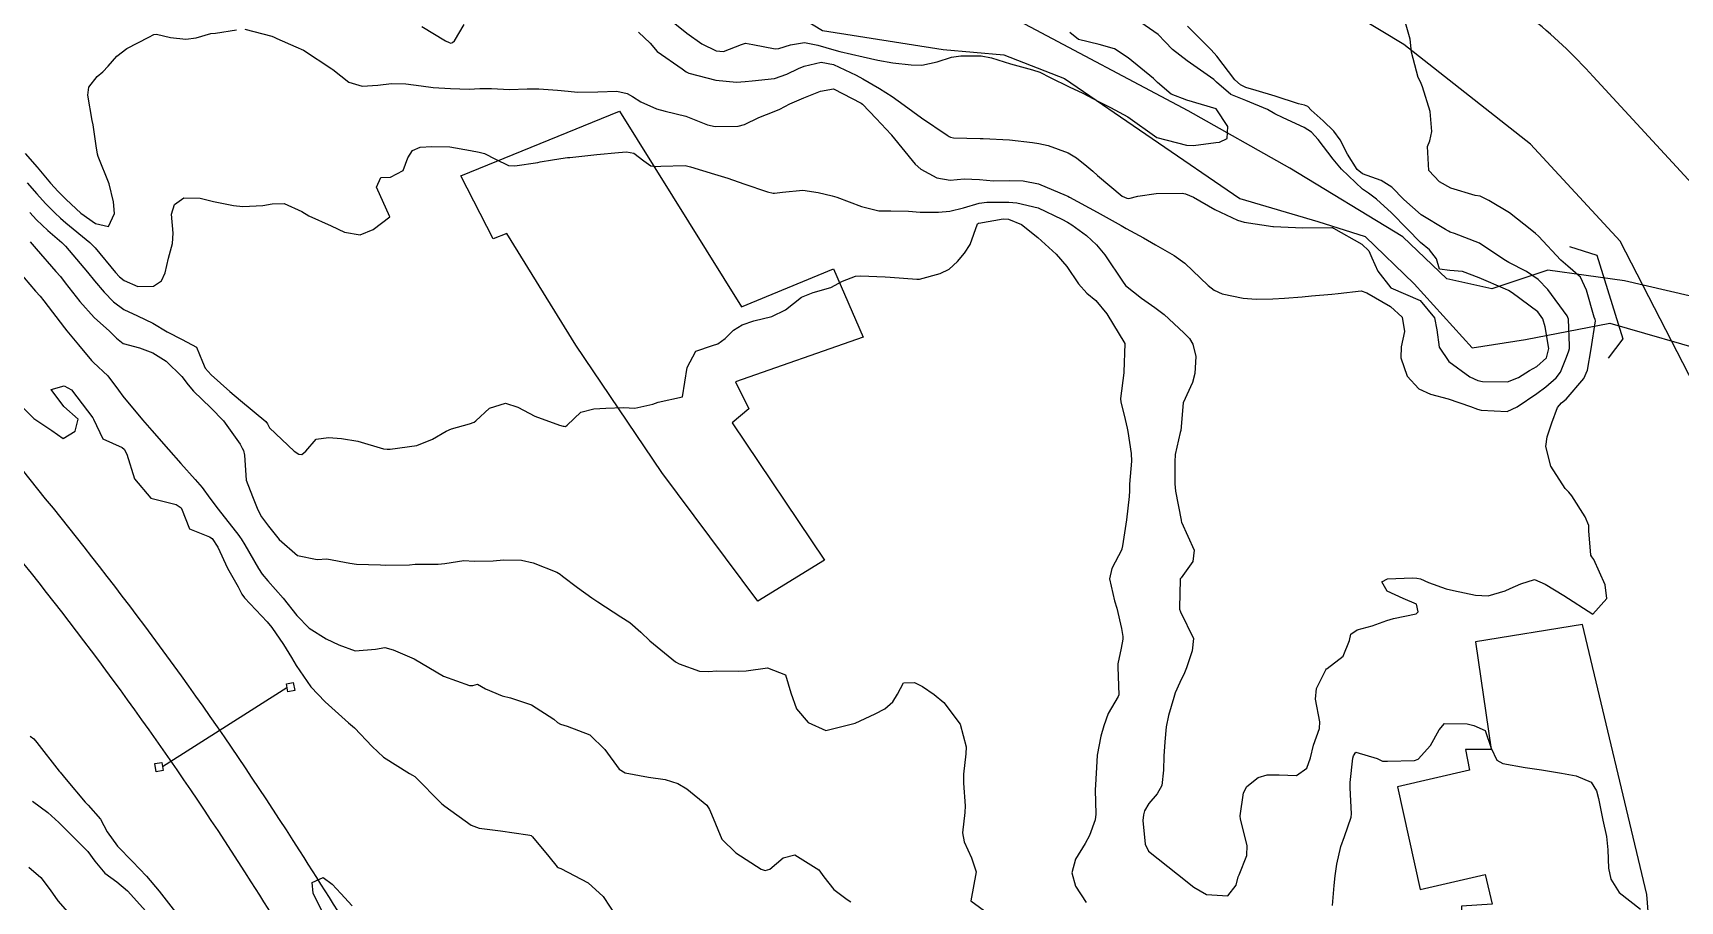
# Model space of a CAD drawing. Header units: metres. Extents: x 307586 to 320046, y 7427249 to 7434250.
# Drawn here: x 318928.5 to 319040.3, y 7429800.1 to 7429859 of the extents above; entities that cross this region are included whole.
import ezdxf

# ---------------------------------------------------------------- set-up
doc = ezdxf.new("R2010")
doc.units = ezdxf.units.M
doc.header["$MEASUREMENT"] = 0
for name, color, linetype in [('Curvas de Nivel 1m', 11, 'Continuous'), ('Curvas de Nivel 5m', 15, 'Continuous'), ('Edificações', 30, 'Continuous'), ('Hidrografia', 140, 'Continuous'), ('Linha Férrea', 20, 'Continuous'), ('Pontes_Viadutos_Tubos', 190, 'Continuous'), ('Portico', 45, 'Continuous'), ('Vias Primárias', 230, 'Continuous')]:
    doc.layers.add(name, color=color, linetype=linetype)

msp = doc.modelspace()

# ---------------------------------------------------------------- linework, layer by layer
at = {"layer": 'Curvas de Nivel 1m', "flags": 128}
for points, elevation in [([(318971.25, 7429860.32), (318972.87, 7429859), (318973.88, 7429858.29), (318974.86, 7429857.81), (318975.35, 7429857.77), (318976.59, 7429858.25), (318976.86, 7429858.32), (318977.35, 7429858.25), (318978.86, 7429857.95), (318979.11, 7429857.97), (318979.9, 7429858.21), (318980.86, 7429858.37), (318981.76, 7429858.19), (318982.86, 7429857.87), (318983.26, 7429857.77), (318984.85, 7429857.41), (318985.83, 7429857.17), (318986.85, 7429857), (318988.11, 7429856.85), (318988.84, 7429856.83), (318989.88, 7429857.06), (318990.85, 7429857.37), (318991.47, 7429857.46), (318992.85, 7429857.46), (318993.57, 7429857.33), (318994.85, 7429856.92), (318996.35, 7429856.51), (318996.84, 7429856.37), (318997.55, 7429856), (318998.83, 7429855.37), (318999.77, 7429854.93), (319000.82, 7429854.36), (319001.63, 7429853.95), (319002.81, 7429853.32), (319004.79, 7429851.92), (319006.79, 7429851.41), (319007.28, 7429851.39), (319008.79, 7429851.58), (319009.04, 7429851.61), (319009.57, 7429851.86), (319009.61, 7429852.67), (319008.81, 7429853.87), (319006.82, 7429854.46), (319005.77, 7429854.86), (319004.83, 7429855.66), (319004.57, 7429855.92), (319002.85, 7429857.33), (319001.92, 7429857.95), (319000.87, 7429858.24), (318999.47, 7429858.59), (318998.87, 7429859.06)], 761), ([(318927.93, 7429850.84), (318928.75, 7429849.9), (318929.67, 7429848.82), (318930.18, 7429848.26), (318930.72, 7429847.71), (318931.71, 7429846.79), (318932.71, 7429846.07), (318933.61, 7429845.87), (318934, 7429846.77), (318933.93, 7429847.56), (318933.65, 7429848.77), (318932.9, 7429850.64), (318932.85, 7429850.78), (318932.77, 7429851.36), (318932.55, 7429852.78), (318932.5, 7429853.07), (318932.2, 7429854.79), (318932.26, 7429855.34), (318932.83, 7429856.07), (318933.21, 7429856.39), (318933.57, 7429856.77), (318934.16, 7429857.45), (318934.84, 7429857.96), (318936.34, 7429858.74), (318936.67, 7429858.92), (318936.86, 7429858.95), (318937.82, 7429858.72), (318938.85, 7429858.6), (318939.55, 7429858.7), (318940.56, 7429858.98), (318940.86, 7429859.02), (318942.3, 7429859.23)], 763), ([(318928.07, 7429848.84), (318928.73, 7429848.09), (318929.33, 7429847.43), (318929.95, 7429846.81), (318930.34, 7429846.44), (318930.71, 7429846.13), (318932.33, 7429844.78), (318932.69, 7429844.43), (318934.08, 7429842.76), (318934.35, 7429842.45), (318934.66, 7429842.2), (318935.59, 7429841.8), (318936.65, 7429841.83), (318937.19, 7429842.19), (318937.44, 7429842.72), (318937.67, 7429843.73), (318937.95, 7429844.72), (318938, 7429845.42), (318937.88, 7429846.72), (318938.08, 7429847.36), (318938.72, 7429847.82), (318939.83, 7429847.8), (318940.72, 7429847.58), (318942.08, 7429847.3), (318942.72, 7429847.24), (318944.07, 7429847.3), (318944.72, 7429847.41), (318945.53, 7429847.44), (318946.72, 7429846.89), (318947.21, 7429846.61), (318948.71, 7429845.92), (318949.62, 7429845.5), (318950.7, 7429845.3), (318951.58, 7429845.68), (318952.71, 7429846.54), (318951.8, 7429848.55), (318952.09, 7429849.2), (318952.74, 7429849.23), (318953.61, 7429849.68), (318953.92, 7429850.53), (318954.25, 7429851.04), (318954.77, 7429851.27), (318955.56, 7429851.3), (318956.77, 7429851.28), (318958.19, 7429851.05), (318958.77, 7429850.93), (318959.14, 7429850.84), (318959.87, 7429850.45), (318960.76, 7429850.03), (318961.2, 7429850), (318962.76, 7429850.23), (318962.92, 7429850.26), (318963.76, 7429850.41), (318964.61, 7429850.55), (318964.76, 7429850.56), (318964.93, 7429850.56), (318966.77, 7429850.76), (318968.22, 7429850.91), (318968.77, 7429850.94), (318969.27, 7429850.85), (318969.95, 7429850.33), (318970.42, 7429849.99), (318970.76, 7429849.95), (318971.11, 7429849.97), (318972.76, 7429850.01), (318973.12, 7429849.93), (318974.75, 7429849.43), (318975.66, 7429849.17), (318976.75, 7429848.78), (318978.35, 7429848.23), (318978.74, 7429848.15), (318978.83, 7429848.14), (318979.37, 7429848.22), (318980.74, 7429848.34), (318981.78, 7429848.19), (318982.74, 7429847.96), (318983.05, 7429847.87), (318984.73, 7429847.24), (318985.92, 7429846.95), (318986.73, 7429846.94), (318987.93, 7429846.91), (318988.72, 7429846.85), (318989.97, 7429846.84), (318990.73, 7429846.91), (318991.65, 7429847.15), (318992.73, 7429847.46), (318993.25, 7429847.53), (318994.74, 7429847.54), (318995.27, 7429847.49), (318996.73, 7429847.14), (318998.34, 7429846.37), (318998.72, 7429846.16), (318999.01, 7429845.99), (319000.01, 7429845.27), (319000.7, 7429844.63), (319001.25, 7429843.95), (319002.51, 7429842.09), (319002.61, 7429841.94), (319002.66, 7429841.88), (319003.75, 7429841.01), (319004.65, 7429840.38), (319005.28, 7429839.9), (319006.63, 7429838.65), (319007, 7429838.26), (319007.23, 7429837.88), (319007.44, 7429837.05), (319007.37, 7429835.88), (319007.2, 7429835.27), (319006.57, 7429833.89), (319006.41, 7429832.03), (319006.38, 7429831.89), (319006.04, 7429830.39), (319006.01, 7429829.9), (319006.01, 7429828.39), (319006.05, 7429827.89), (319006.43, 7429825.93), (319006.44, 7429825.89), (319006.47, 7429825.79), (319007.32, 7429823.88), (319007.22, 7429823.11), (319006.43, 7429822.01), (319006.38, 7429821.94), (319006.36, 7429821.89), (319006.32, 7429819.98), (319006.33, 7429819.89), (319006.4, 7429819.7), (319007.27, 7429817.88), (319007.19, 7429817.06), (319006.81, 7429815.89), (319006.67, 7429815.56), (319006.34, 7429814.91), (319006.04, 7429814.19), (319005.94, 7429813.89), (319005.57, 7429812.65), (319005.42, 7429811.9), (319005.33, 7429810.86), (319005.27, 7429809.9), (319005.24, 7429808.94), (319005.13, 7429807.9), (319004.82, 7429807.34), (319004.24, 7429806.68), (319003.96, 7429806.19), (319003.88, 7429805.92), (319003.84, 7429805.53), (319003.99, 7429803.91), (319004.21, 7429803.45), (319006.18, 7429801.89), (319007.29, 7429800.99), (319008.17, 7429800.49), (319009.6, 7429800.41), (319010.18, 7429801.13), (319010.32, 7429801.71), (319010.37, 7429801.84), (319010.9, 7429803.14), (319010.93, 7429803.83), (319010.46, 7429805.61), (319010.44, 7429805.84), (319010.68, 7429807.41), (319010.89, 7429807.83), (319011.66, 7429808.44), (319012.27, 7429808.63), (319013.1, 7429808.64), (319014.27, 7429808.59), (319014.98, 7429809.08), (319015.21, 7429809.78), (319015.43, 7429810.64), (319015.83, 7429811.77), (319015.85, 7429812.24), (319015.56, 7429813.78), (319015.63, 7429814.49), (319016.27, 7429815.77), (319016.31, 7429815.82), (319016.35, 7429815.85), (319017.43, 7429816.69), (319017.86, 7429817.76), (319017.95, 7429818.19), (319018.39, 7429818.48), (319019.41, 7429818.75), (319020.4, 7429819.12), (319020.86, 7429819.25), (319022.4, 7429819.57), (319022.53, 7429819.7), (319022.41, 7429820.23), (319021.51, 7429820.61), (319020.42, 7429821.11), (319020.07, 7429821.73), (319020.44, 7429821.94), (319022.14, 7429822), (319022.44, 7429821.99), (319022.68, 7429821.94), (319023.24, 7429821.69), (319024.43, 7429821.26), (319024.94, 7429821.15), (319026.42, 7429820.83), (319027.28, 7429820.78), (319028.43, 7429821.13), (319028.77, 7429821.28), (319029.51, 7429821.61), (319030.44, 7429821.89), (319031.16, 7429821.59), (319032.42, 7429820.82), (319034.4, 7429819.55), (319035.35, 7429820.61), (319035.22, 7429821.54), (319034.45, 7429823.26), (319034.33, 7429823.43), (319034.25, 7429823.55), (319034.12, 7429825.21), (319034.11, 7429825.56), (319033.88, 7429826.16), (319032.97, 7429827.57), (319032.76, 7429827.83), (319032.51, 7429828.09), (319031.53, 7429829.59), (319031.2, 7429830.94), (319031.3, 7429831.59), (319031.6, 7429832.55), (319031.99, 7429833.59), (319032.27, 7429833.89), (319032.58, 7429834.15), (319033.79, 7429835.56), (319034.04, 7429836.12), (319034.27, 7429837.56), (319034.57, 7429839.48), (319034.56, 7429839.55), (319034.49, 7429839.71), (319033.96, 7429841.56), (319033.56, 7429842.44), (319032.69, 7429843.18), (319032.22, 7429843.58), (319030.71, 7429845.23), (319030.51, 7429845.4), (319030.24, 7429845.61), (319028.73, 7429846.8), (319027.32, 7429847.64), (319026.75, 7429847.93), (319026.41, 7429847.99), (319024.75, 7429848.48), (319023.98, 7429848.9), (319023.25, 7429849.69), (319023.17, 7429851.31), (319023.32, 7429851.69), (319023.45, 7429852.34), (319023.34, 7429853.69), (319022.83, 7429855.37), (319022.68, 7429855.7), (319022.54, 7429856), (319022.08, 7429857.71), (319021.98, 7429858.6), (319021.67, 7429859.71)], 764), ([(318942.86, 7429859.28), (318944.69, 7429858.81), (318944.85, 7429858.73), (318945.02, 7429858.64), (318946.32, 7429858.09), (318946.85, 7429857.86), (318948.77, 7429856.59), (318948.83, 7429856.54), (318949.92, 7429855.67), (318950.82, 7429855.4), (318951.89, 7429855.48), (318952.82, 7429855.59), (318953.78, 7429855.57), (318954.82, 7429855.44), (318955.64, 7429855.33), (318956.82, 7429855.24), (318958.08, 7429855.21), (318958.82, 7429855.24), (318959.6, 7429855.24), (318960.82, 7429855.19), (318962.03, 7429855.22), (318962.82, 7429855.23), (318964.09, 7429855.13), (318964.82, 7429855.06), (318965.44, 7429855.01), (318966.82, 7429855.02), (318968.11, 7429855.06), (318968.82, 7429854.92), (318969.18, 7429854.7), (318969.74, 7429854.34), (318970.81, 7429853.87), (318971.4, 7429853.72), (318972.8, 7429853.37), (318974.28, 7429852.79), (318974.79, 7429852.66), (318976.35, 7429852.69), (318976.79, 7429852.8), (318977.77, 7429853.27), (318978.8, 7429853.69), (318979.19, 7429853.85), (318979.86, 7429854.21), (318980.82, 7429854.61), (318981.94, 7429855.07), (318982.82, 7429855.23), (318984.71, 7429854.26), (318984.81, 7429854.18), (318985.73, 7429853.22), (318986.74, 7429852.13), (318986.76, 7429852.1), (318986.78, 7429852.07), (318988.37, 7429850.11), (318988.76, 7429849.77), (318989.84, 7429849.18), (318990.75, 7429849.02), (318991.7, 7429849.12), (318992.75, 7429849.06), (318993.69, 7429848.99), (318994.75, 7429849), (318995.71, 7429848.98), (318996.75, 7429848.78), (318998.64, 7429847.99), (318998.74, 7429847.94), (318998.85, 7429847.88), (319000.73, 7429846.85), (319002.37, 7429845.94), (319002.71, 7429845.75), (319003.89, 7429845.11), (319004.7, 7429844.63), (319005.96, 7429843.9), (319006.69, 7429843.38), (319008.27, 7429841.87), (319008.67, 7429841.55), (319009.22, 7429841.31), (319010.66, 7429841.01), (319011.54, 7429840.95), (319012.66, 7429840.97), (319013.46, 7429841.01), (319014.66, 7429841.11), (319015.28, 7429841.17), (319016.67, 7429841.28), (319017.11, 7429841.32), (319018.67, 7429841.5), (319019.04, 7429841.38), (319020.65, 7429840.44), (319021.44, 7429839.71), (319021.6, 7429838.74), (319021.37, 7429837.71), (319021.36, 7429836.96), (319021.79, 7429835.71), (319022.58, 7429834.85), (319023.38, 7429834.48), (319024.58, 7429834.16), (319026.08, 7429833.65), (319026.57, 7429833.47), (319026.81, 7429833.41), (319028.57, 7429833.3), (319029.26, 7429833.62), (319030.58, 7429834.54), (319031.21, 7429834.98), (319031.91, 7429835.59), (319032.2, 7429835.98), (319032.61, 7429836.99), (319032.76, 7429837.43), (319032.8, 7429837.58), (319032.81, 7429837.77), (319032.73, 7429839.58), (319032.65, 7429839.81), (319031.33, 7429841.59), (319030.68, 7429842.27), (319029.89, 7429842.82), (319028.69, 7429843.43), (319028.35, 7429843.63), (319026.7, 7429844.75), (319024.99, 7429845.39), (319024.71, 7429845.5), (319024.6, 7429845.56), (319024.39, 7429845.67), (319022.73, 7429846.66), (319021.55, 7429847.71), (319020.75, 7429848.54), (319020.03, 7429849.01), (319018.76, 7429849.46), (319018.39, 7429849.75), (319017.74, 7429850.8), (319017.23, 7429851.77), (319016.8, 7429852.35), (319016.09, 7429853.06), (319015.27, 7429853.79), (319015.04, 7429854.02), (319014.82, 7429854.12), (319014.41, 7429854.21), (319012.82, 7429854.74), (319011.54, 7429855.12), (319010.83, 7429855.33), (319010.47, 7429855.49), (319010.08, 7429855.85), (319008.86, 7429857.44), (319008.47, 7429857.87), (319006.88, 7429859.48)], 763), ([(318954.87, 7429859.46), (318956.49, 7429858.5), (318956.73, 7429858.37), (318956.85, 7429858.34), (318956.97, 7429858.37), (318957.1, 7429858.49), (318957.76, 7429859.59)], 762), ([(318969.6, 7429859.07), (318970.38, 7429858.33), (318970.85, 7429857.77), (318972.56, 7429856.58), (318972.83, 7429856.39), (318973, 7429856.3), (318974.83, 7429855.81), (318976.24, 7429855.67), (318976.83, 7429855.72), (318977.3, 7429855.77), (318978.83, 7429855.94), (318979.67, 7429856.22), (318980.45, 7429856.6), (318980.84, 7429856.76), (318982, 7429857.04), (318982.84, 7429856.89), (318984.37, 7429856.16), (318984.83, 7429855.9), (318985.95, 7429855.26), (318986.82, 7429854.71), (318987.63, 7429854.12), (318988.8, 7429853.25), (318990.54, 7429852.08), (318990.69, 7429851.99), (318990.78, 7429851.94), (318990.97, 7429851.89), (318992.78, 7429851.86), (318992.99, 7429851.85), (318994.78, 7429851.77), (318996.35, 7429851.59), (318996.78, 7429851.52), (318997.41, 7429851.37), (318998.77, 7429850.89), (318999.33, 7429850.54), (319000.04, 7429849.97), (319000.43, 7429849.64), (319000.76, 7429849.34), (319002.43, 7429847.94), (319002.74, 7429847.81), (319002.89, 7429847.79), (319003.5, 7429847.93), (319004.75, 7429848.12), (319006.51, 7429848.13), (319006.74, 7429848.09), (319007.27, 7429847.88), (319008.73, 7429847.03), (319010.27, 7429846.3), (319010.72, 7429846.17), (319012.66, 7429845.88), (319012.71, 7429845.87), (319014.71, 7429845.79), (319016.66, 7429845.82), (319016.71, 7429845.8), (319016.78, 7429845.77), (319018.7, 7429844.67), (319019.19, 7429844.23), (319019.38, 7429843.74), (319019.79, 7429842.84), (319020.67, 7429841.72), (319022.66, 7429840.86), (319023.65, 7429839.68), (319023.81, 7429838.86), (319023.96, 7429837.68), (319024.61, 7429836.7), (319026.04, 7429835.66), (319026.59, 7429835.42), (319026.89, 7429835.35), (319028.59, 7429835.32), (319029.35, 7429835.62), (319030.1, 7429836.1), (319030.6, 7429836.37), (319031.25, 7429836.96), (319031.4, 7429837.59), (319031.16, 7429839.07), (319030.99, 7429839.6), (319030.65, 7429840.07), (319028.92, 7429841.37), (319028.67, 7429841.53), (319028.47, 7429841.63), (319026.68, 7429842.39), (319025.54, 7429842.81), (319024.69, 7429842.89), (319023.98, 7429842.97), (319023.77, 7429843.68), (319023.31, 7429844.3), (319022.7, 7429844.79), (319021.79, 7429845.71), (319020.73, 7429846.81), (319019.71, 7429847.74), (319019.15, 7429848.14), (319018.75, 7429848.41), (319017.33, 7429849.76), (319016.77, 7429850.45), (319015.74, 7429851.79), (319015.28, 7429852.28), (319014.8, 7429852.61), (319013.36, 7429853.26), (319012.81, 7429853.52), (319012.3, 7429853.83), (319010.82, 7429854.44), (319009.81, 7429854.85), (319008.83, 7429855.69), (319008.65, 7429855.87), (319006.85, 7429857.13), (319005.86, 7429857.91), (319005.36, 7429858.41), (319004.87, 7429858.93), (319003.41, 7429859.93)], 762), ([(318928.27, 7429844.83), (318928.69, 7429844.37), (318930.03, 7429842.81), (318930.33, 7429842.47), (318930.66, 7429842.06), (318931.65, 7429840.79), (318932.63, 7429839.7), (318933.66, 7429838.76), (318934.14, 7429838.29), (318934.6, 7429837.94), (318935.71, 7429837.64), (318936.6, 7429837.3), (318937.51, 7429836.72), (318938.58, 7429835.69), (318939.01, 7429835.13), (318939.37, 7429834.7), (318940.56, 7429833.57), (318941.4, 7429832.67), (318942.53, 7429831.09), (318942.68, 7429830.82), (318942.76, 7429830.66), (318942.83, 7429830.34), (318942.95, 7429828.65), (318943.38, 7429827.54), (318943.74, 7429826.64), (318943.99, 7429826.16), (318944.46, 7429825.51), (318945.18, 7429824.62), (318946.44, 7429823.53), (318947.78, 7429823.25), (318948.43, 7429823.31), (318949.99, 7429823.01), (318950.43, 7429822.93), (318952.07, 7429822.9), (318952.43, 7429822.88), (318954.04, 7429822.9), (318954.43, 7429822.94), (318955.98, 7429822.94), (318956.43, 7429822.98), (318957.73, 7429823.18), (318958.43, 7429823.14), (318959.71, 7429823.17), (318960.43, 7429823.24), (318961.65, 7429823.21), (318962.43, 7429823.03), (318964.04, 7429822.4), (318964.28, 7429822.25), (318964.42, 7429822.12), (318965.44, 7429821.36), (318966.41, 7429820.66), (318966.82, 7429820.37), (318968.39, 7429819.37), (318969.01, 7429818.97), (318969.75, 7429818.33), (318970.37, 7429817.73), (318972.11, 7429816.3), (318972.35, 7429816.16), (318973.73, 7429815.66), (318974.35, 7429815.65), (318974.91, 7429815.7), (318976.35, 7429815.67), (318976.9, 7429815.69), (318978.35, 7429815.89), (318979.56, 7429815.43), (318979.94, 7429814.21), (318980.32, 7429813.11), (318981.12, 7429812.19), (318982.3, 7429811.65), (318984.3, 7429812.15), (318985.67, 7429812.78), (318986.32, 7429813.11), (318986.87, 7429813.58), (318987.17, 7429814.12), (318987.59, 7429814.87), (318988.34, 7429814.91), (318988.87, 7429814.63), (318989.66, 7429814.09), (318990.32, 7429813.55), (318991.43, 7429812.07), (318991.83, 7429810.53), (318991.81, 7429810.06), (318991.66, 7429808.67), (318991.66, 7429808.07), (318991.78, 7429806.53), (318991.75, 7429806.06), (318991.59, 7429804.69), (318991.71, 7429804.07), (318992.2, 7429802.99), (318992.52, 7429802.05), (318992.16, 7429800.06), (318993.33, 7429799.22)], 766), ([(318927.49, 7429842.84), (318928.65, 7429841.49), (318928.96, 7429841.14), (318929.21, 7429840.82), (318930.62, 7429838.99), (318930.77, 7429838.8), (318931.56, 7429837.83), (318932.45, 7429836.78), (318932.59, 7429836.64), (318933.55, 7429835.73), (318934.28, 7429834.75), (318934.57, 7429834.35), (318935.9, 7429832.74), (318936.54, 7429832.01), (318937.68, 7429830.72), (318938.51, 7429829.77), (318939.48, 7429828.7), (318939.95, 7429828.15), (318940.48, 7429827.43), (318941.04, 7429826.67), (318942.46, 7429824.88), (318942.55, 7429824.75), (318942.61, 7429824.66), (318942.85, 7429824.25), (318943.79, 7429822.64), (318944.03, 7429822.25), (318944.41, 7429821.81), (318945.45, 7429820.62), (318946.39, 7429819.46), (318947.23, 7429818.6), (318948.37, 7429817.86), (318949.24, 7429817.46), (318950.36, 7429817.06), (318951.74, 7429817.16), (318952.36, 7429817.27), (318952.94, 7429817.11), (318954.35, 7429816.51), (318956.34, 7429815.33), (318958.12, 7429814.69), (318958.34, 7429814.7), (318958.66, 7429814.79), (318959.21, 7429814.46), (318960.33, 7429813.99), (318960.9, 7429813.86), (318962.32, 7429813.39), (318963.83, 7429812.4), (318964.1, 7429812.19), (318964.3, 7429812.08), (318964.74, 7429811.94), (318966.29, 7429811.35), (318967.3, 7429810.36), (318968.27, 7429809.02), (318968.68, 7429808.76), (318970.26, 7429808.47), (318971.39, 7429808.31), (318972.26, 7429808.03), (318972.87, 7429807.67), (318974.24, 7429806.57), (318974.42, 7429806.27), (318974.54, 7429805.96), (318975.24, 7429804.26), (318976.2, 7429803.33), (318977.93, 7429802.23), (318978.18, 7429802.12), (318978.51, 7429802.23), (318979.41, 7429802.99), (318980.2, 7429803.19), (318981.83, 7429802.18), (318982.18, 7429801.71), (318982.85, 7429800.85), (318983.75, 7429800.16), (318984.01, 7429800)], 767), ([(318926.57, 7429834.78), (318928.54, 7429832.83), (318929.75, 7429832.03), (318930.53, 7429831.48), (318931.34, 7429831.98), (318931.53, 7429832.79), (318930.56, 7429833.64), (318929.7, 7429834.81), (318930.58, 7429835.05), (318931.09, 7429834.79), (318932.54, 7429832.87), (318932.58, 7429832.78), (318933.22, 7429831.46), (318934.52, 7429830.86), (318934.67, 7429830.75), (318934.84, 7429830.42), (318935.37, 7429828.74), (318936.48, 7429827.43), (318938.19, 7429827), (318938.47, 7429826.82), (318938.53, 7429826.76), (318938.55, 7429826.71), (318939.09, 7429825.34), (318940.45, 7429824.8), (318940.64, 7429824.68), (318941.02, 7429824.1), (318941.69, 7429822.67), (318942.41, 7429821.39), (318942.66, 7429820.91), (318942.83, 7429820.65), (318944.38, 7429819.02), (318944.69, 7429818.63), (318945.49, 7429817.49), (318946.02, 7429816.61), (318946.35, 7429816.05), (318947.34, 7429814.6), (318948.32, 7429813.58), (318949.45, 7429812.57), (318949.9, 7429812.16), (318950.3, 7429811.83), (318951.51, 7429810.55), (318952.27, 7429809.82), (318954.05, 7429808.72), (318954.25, 7429808.61), (318954.39, 7429808.51), (318956.23, 7429806.66), (318956.43, 7429806.49), (318958.22, 7429805.22), (318958.77, 7429805.01), (318960.22, 7429804.82), (318962.08, 7429804.55), (318962.21, 7429804.52), (318962.29, 7429804.5), (318962.39, 7429804.42), (318963.51, 7429803.09), (318964.06, 7429802.39), (318964.13, 7429802.33), (318964.18, 7429802.31), (318964.31, 7429802.26), (318966.17, 7429801.29), (318967.19, 7429800.36), (318968.15, 7429798.92)], 768), ([(318928.29, 7429811.25), (318928.53, 7429811.07), (318928.73, 7429810.82), (318930.25, 7429808.88), (318930.32, 7429808.8), (318930.72, 7429808.32), (318932.02, 7429806.78), (318932.23, 7429806.57), (318933.06, 7429805.61), (318933.5, 7429804.76), (318934.2, 7429803.79), (318935.24, 7429802.74), (318936.17, 7429801.74), (318937.04, 7429800.72), (318938.14, 7429799.3)], 769), ([(318928.18, 7429802.35), (318929.01, 7429801.66), (318929.64, 7429800.81), (318930.15, 7429800.06), (318931.29, 7429798.79)], 771), ([(318948.14, 7429799.31), (318947.5, 7429800.6), (318947.44, 7429801.32), (318948.17, 7429801.66), (318948.79, 7429801.2), (318949.37, 7429800.57), (318950.15, 7429799.74)], 769)]:
    msp.add_lwpolyline(points, dxfattribs=dict(at, elevation=elevation))
at = {"layer": 'Curvas de Nivel 5m', "flags": 128}
for points, elevation in [([(318928.26, 7429846.83), (318928.71, 7429846.34), (318929.49, 7429845.6), (318930.43, 7429844.8), (318930.69, 7429844.55), (318932.17, 7429842.78), (318932.66, 7429842.19), (318933.3, 7429841.42), (318933.95, 7429840.76), (318934.64, 7429840.24), (318935.57, 7429839.8), (318936.62, 7429839.32), (318937.58, 7429838.72), (318938.61, 7429838.2), (318939.58, 7429837.67), (318939.98, 7429836.69), (318940.16, 7429836.26), (318940.58, 7429835.81), (318941.85, 7429834.67), (318942.56, 7429834.06), (318944.28, 7429832.63), (318944.39, 7429832.48), (318944.54, 7429832.21), (318946.2, 7429830.61), (318946.52, 7429830.42), (318946.73, 7429830.4), (318947, 7429830.61), (318947.71, 7429831.42), (318948.53, 7429831.55), (318949.43, 7429831.48), (318950.53, 7429831.29), (318952.28, 7429830.78), (318952.52, 7429830.74), (318952.73, 7429830.74), (318954.53, 7429830.99), (318955.61, 7429831.42), (318956.54, 7429831.98), (318956.9, 7429832.13), (318958.12, 7429832.47), (318958.43, 7429832.59), (318958.55, 7429832.68), (318959.47, 7429833.54), (318960.56, 7429833.88), (318961.39, 7429833.61), (318962.55, 7429832.99), (318964.22, 7429832.39), (318964.48, 7429832.32), (318964.54, 7429832.31), (318964.63, 7429832.3), (318964.74, 7429832.39), (318965.68, 7429833.26), (318966.56, 7429833.5), (318967.38, 7429833.54), (318968.56, 7429833.58), (318969.35, 7429833.54), (318970.57, 7429833.81), (318970.93, 7429833.95), (318972.57, 7429834.3), (318972.9, 7429836.3), (318973.48, 7429837.41), (318974.62, 7429837.8), (318974.98, 7429837.91), (318975.47, 7429838.26), (318976.05, 7429838.83), (318976.63, 7429839.19), (318977.41, 7429839.46), (318978.64, 7429839.77), (318979.57, 7429840.22), (318980.65, 7429841.07), (318981.44, 7429841.4), (318982.66, 7429841.73), (318983.44, 7429842.17), (318984.32, 7429842.51), (318984.67, 7429842.52), (318986.35, 7429842.45), (318986.67, 7429842.44), (318988.48, 7429842.3), (318988.67, 7429842.31), (318990.08, 7429842.68), (318990.68, 7429842.97), (318991.24, 7429843.51), (318991.72, 7429844.07), (318992.11, 7429844.66), (318992.62, 7429846.06), (318992.67, 7429846.1), (318992.71, 7429846.11), (318994.36, 7429846.39), (318994.72, 7429846.37), (318995.6, 7429846.02), (318996.7, 7429845.13), (318997.94, 7429844), (318998.68, 7429843.17), (318999.46, 7429841.98), (319000.04, 7429841.35), (319000.65, 7429840.85), (319001.4, 7429839.95), (319002.62, 7429837.94), (319002.55, 7429835.98), (319002.54, 7429835.94), (319002.32, 7429834.2), (319002.34, 7429833.94), (319002.56, 7429833.07), (319002.78, 7429832.17), (319002.82, 7429831.94), (319003.04, 7429830.45), (319003.07, 7429829.93), (319002.94, 7429828.37), (319002.92, 7429827.93), (319002.9, 7429827.53), (319002.73, 7429825.94), (319002.46, 7429824.18), (319002.42, 7429823.98), (319002.41, 7429823.94), (319001.74, 7429822.64), (319001.58, 7429821.95), (319001.91, 7429820.44), (319002.06, 7429819.94), (319002.39, 7429818.56), (319002.48, 7429818.03), (319002.48, 7429817.94), (319002.48, 7429817.84), (319002.37, 7429817.23), (319002.14, 7429816.16), (319002.13, 7429815.94), (319002.2, 7429814.07), (319002.16, 7429813.94), (319001.48, 7429812.79), (319001.18, 7429811.95), (319000.99, 7429811.26), (319000.73, 7429809.96), (319000.71, 7429809.53), (319000.62, 7429807.96), (319000.61, 7429807.61), (319000.65, 7429805.96), (319000.61, 7429805.58), (319000.22, 7429804.51), (318999.91, 7429803.96), (318999.26, 7429802.91), (318999.02, 7429801.98), (318999.27, 7429801.07), (318999.99, 7429799.96)], 765), ([(319016.71, 7429799.76), (319016.83, 7429801.11), (319016.9, 7429801.76), (319017.01, 7429802.57), (319017.27, 7429803.76), (319017.53, 7429804.45), (319017.99, 7429805.75), (319018.01, 7429805.97), (319017.91, 7429807.75), (319017.91, 7429808.11), (319018.09, 7429809.75), (319018.13, 7429809.91), (319018.29, 7429810.16), (319019.75, 7429809.73), (319020.12, 7429809.56), (319020.28, 7429809.55), (319020.44, 7429809.56), (319022.28, 7429809.61), (319022.54, 7429809.7), (319023.36, 7429810.63), (319023.95, 7429811.68), (319024.32, 7429812.11), (319025.87, 7429812.1), (319026.32, 7429811.97), (319027.08, 7429811.64), (319027.49, 7429810.44), (319027.88, 7429809.63), (319028.28, 7429809.4), (319029.8, 7429809.13), (319030.28, 7429809.07), (319030.9, 7429808.97), (319032.27, 7429808.75), (319033.27, 7429808.57), (319034.27, 7429808.14), (319034.65, 7429807.55), (319034.77, 7429807.03), (319035.08, 7429805.54), (319035.32, 7429804.44), (319035.42, 7429803.54), (319035.46, 7429802.28), (319035.61, 7429801.54), (319036.18, 7429800.64), (319037.64, 7429799.51)], 765), ([(318928.44, 7429806.83), (318929.49, 7429806.07), (318930.22, 7429805.4), (318930.83, 7429804.79), (318932.19, 7429803.42), (318932.68, 7429802.77), (318933.36, 7429801.95), (318934.17, 7429801.36), (318934.88, 7429800.74), (318936.14, 7429799.37)], 770)]:
    msp.add_lwpolyline(points, dxfattribs=dict(at, elevation=elevation))
at = {"layer": 'Edificações'}
for points in [[(318977.69, 7429820.42), (318971.17, 7429829.17), (318965.34, 7429837.81), (318960.65, 7429845.4), (318959.72, 7429845.03), (318957.52, 7429849.31), (318968.31, 7429853.7), (318976.58, 7429840.42), (318982.82, 7429842.99), (318984.85, 7429838.35), (318976.18, 7429835.33), (318977.08, 7429833.49), (318975.94, 7429832.55), (318982.21, 7429823.22), (318977.69, 7429820.42)], [(319039.87, 7429777.69), (319038.06, 7429800.5), (319033.68, 7429818.83), (319026.42, 7429817.66), (319027.49, 7429810.35), (319025.74, 7429810.35), (319026.01, 7429808.95), (319021.12, 7429807.81), (319022.66, 7429800.84), (319027.09, 7429801.85), (319027.56, 7429799.84), (319025.48, 7429799.7), (319026.01, 7429786.42), (319026.75, 7429776.67), (319039.87, 7429777.69)]]:
    msp.add_lwpolyline(points, dxfattribs=at)
at = {"layer": 'Hidrografia'}
for points in [[(319044.05, 7429840.44), (319036.55, 7429842.18), (319031.34, 7429842.92), (319027.54, 7429841.64), (319024.48, 7429842.32), (319021.49, 7429845.17), (319013.81, 7429849.83), (319006.91, 7429853.74), (318995.48, 7429859.8), (318985.62, 7429862.87), (318979.95, 7429864.07), (318974.91, 7429867.95), (318969.72, 7429870.41), (318965.37, 7429871.26), (318958.46, 7429873.49), (318953.17, 7429876.39), (318949.72, 7429877.75), (318947.12, 7429877.96), (318940.16, 7429878.65), (318932.95, 7429879.93), (318923.19, 7429882.44)], [(318926.51, 7429878.07), (318934.65, 7429876.13), (318947.61, 7429874.34), (318952.86, 7429872.86), (318958.78, 7429869.57), (318968.08, 7429866.98), (318975.71, 7429863.09), (318982.08, 7429859.2), (318990.27, 7429857.91), (318994.4, 7429857.53), (318998.52, 7429855.92), (319010.43, 7429847.78), (319015.72, 7429846.22), (319018.93, 7429845.19), (319022.25, 7429841.98), (319026.19, 7429837.63), (319029.81, 7429838.19), (319035.54, 7429839.3), (319042.77, 7429837.22), (319051.76, 7429831.88), (319057.17, 7429828.11), (319061.53, 7429821.16)]]:
    msp.add_lwpolyline(points, dxfattribs=at)
at = {"layer": 'Linha Férrea'}
for points in [[(319010.59, 7429599.72), (319009.8, 7429615.53), (319008.12, 7429632.57), (319006.05, 7429647.86), (319003.38, 7429663.49), (319000.44, 7429677.1), (318997.07, 7429689.59), (318993.71, 7429701.66), (318990.77, 7429711.06), (318987.19, 7429721.58), (318982.71, 7429733.5), (318975.32, 7429750.68, 0.012452), (318966.44, 7429769.61, 0.022945), (318955.74, 7429788.98, 0.000874), (318946.59, 7429803.46, 0.027535), (318930.9, 7429825.43, 0.003669), (318914.04, 7429846.17, 0.027382)], [(318927.83, 7429822.97, -0.027535), (318943.27, 7429801.35, -0.000874), (318952.41, 7429786.88, -0.033939), (318962.64, 7429767.87, -0.017698), (318970.63, 7429751.12), (318975.94, 7429739.32), (318982.08, 7429724.03), (318988.1, 7429706.02), (318992.15, 7429691.99), (318995.66, 7429678.62), (318998.41, 7429666.55), (319001, 7429652.55), (319002.59, 7429641.73), (319004.09, 7429631.04), (319005.14, 7429620.22), (319005.89, 7429610.19)]]:
    msp.add_lwpolyline(points, format="xyb", dxfattribs=at)
at = {"layer": 'Pontes_Viadutos_Tubos'}
msp.add_lwpolyline([(319032.8, 7429844.52), (319034.67, 7429843.92), (319036.43, 7429838.25), (319035.44, 7429836.93)], dxfattribs=at)
at = {"layer": 'Portico'}
msp.add_lwpolyline([(318937.27, 7429809.2), (318945.72, 7429814.57)], dxfattribs=at)
for points in [[(318945.77, 7429814.27), (318945.68, 7429814.81), (318946.15, 7429814.89), (318946.25, 7429814.35)], [(318936.84, 7429808.84), (318936.74, 7429809.39), (318937.22, 7429809.47), (318937.31, 7429808.92)]]:
    msp.add_lwpolyline(points, close=True, dxfattribs=at)
at = {"layer": 'Vias Primárias'}
msp.add_lwpolyline([(319058.11, 7429596.51), (319055.43, 7429618.43), (319053.56, 7429653.98), (319053.77, 7429699.66), (319052.79, 7429747.9), (319053.12, 7429760.48), (319054.5, 7429777.23), (319055.93, 7429796.24), (319055.11, 7429809.6), (319051.76, 7429823.99), (319047.85, 7429836.01, 0.095462), (319041.4, 7429848.48), (319034.41, 7429856.06, 0.088997), (319025.11, 7429863.38), (319017.99, 7429867.7), (319008.92, 7429870.99), (318988.67, 7429877.34), (318963.54, 7429885.18), (318939.73, 7429895.11), (318929.57, 7429901.24), (318920.98, 7429910.17)], format="xyb", dxfattribs=at)
msp.add_lwpolyline([(319058.11, 7429596.51), (319055.43, 7429618.43), (319053.56, 7429653.98), (319053.77, 7429699.66), (319052.79, 7429747.9), (319053.12, 7429760.48), (319054.5, 7429777.23), (319055.93, 7429796.24), (319055.11, 7429809.6), (319051.76, 7429823.99), (319047.85, 7429836.01, 0.095462), (319041.4, 7429848.48), (319034.41, 7429856.06, 0.088997), (319025.11, 7429863.38), (319017.99, 7429867.7), (319008.92, 7429870.99), (318988.67, 7429877.34), (318963.54, 7429885.18), (318939.73, 7429895.11), (318929.57, 7429901.24), (318920.98, 7429910.17)], format="xyb", dxfattribs=at)
msp.add_lwpolyline([(319050.64, 7429605.84), (319048.04, 7429640.01), (319047.85, 7429682.7), (319046.93, 7429717.23), (319046.55, 7429748.06), (319046.88, 7429760.82), (319048.28, 7429777.72), (319049.67, 7429796.28), (319048.91, 7429808.69), (319045.74, 7429822.32), (319042.07, 7429833.59), (319036.24, 7429844.87), (319030.16, 7429851.46), (319021.55, 7429858.24), (319015.28, 7429862.04), (319006.92, 7429865.08), (318986.72, 7429871.41), (318961.84, 7429879.96), (318937.2, 7429889.39), (318925.1, 7429895.48)], dxfattribs=at)
msp.add_lwpolyline([(319050.64, 7429605.84), (319048.04, 7429640.01), (319047.85, 7429682.7), (319046.93, 7429717.23), (319046.55, 7429748.06), (319046.88, 7429760.82), (319048.28, 7429777.72), (319049.67, 7429796.28), (319048.91, 7429808.69), (319045.74, 7429822.32), (319042.07, 7429833.59), (319036.24, 7429844.87), (319030.16, 7429851.46), (319021.55, 7429858.24), (319015.28, 7429862.04), (319006.92, 7429865.08), (318986.72, 7429871.41), (318961.84, 7429879.96), (318937.2, 7429889.39), (318925.1, 7429895.48)], dxfattribs=at)

doc.saveas('drawing.dxf')
